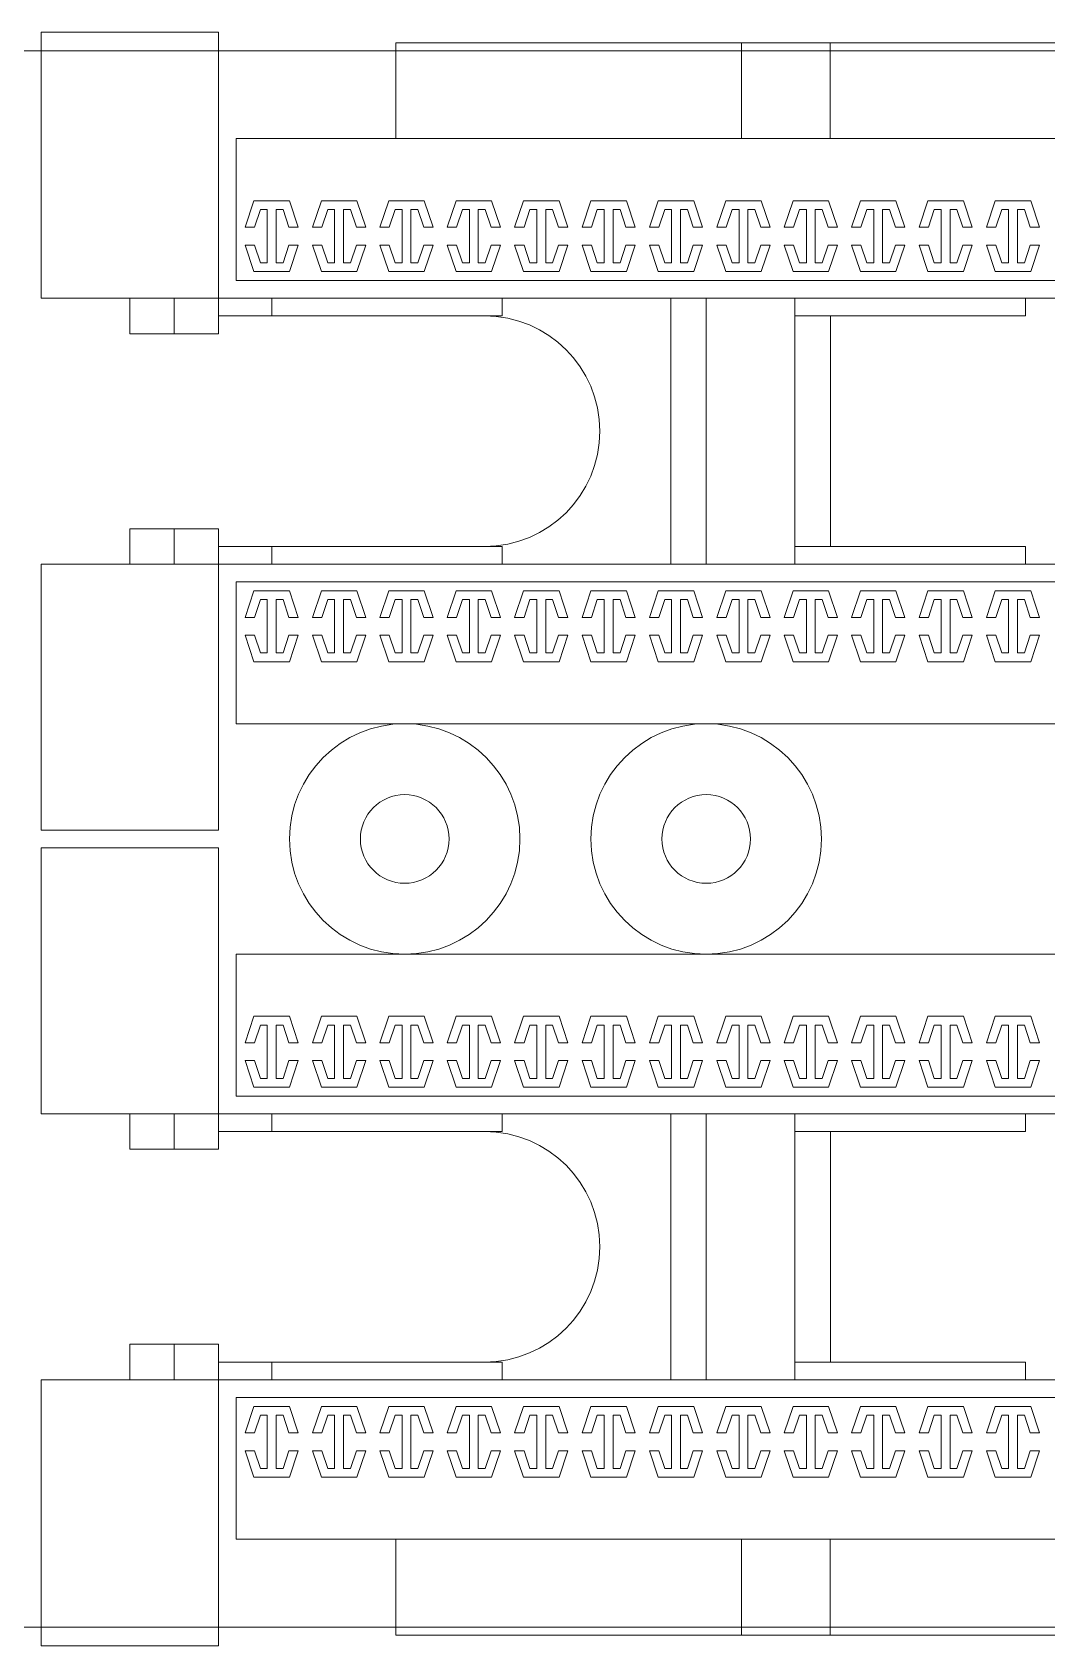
# Model space of a CAD drawing. Header units: millimetres. Extents: x -1589 to 88627, y 12943 to 76663.
# Drawn here: x 40599 to 41171, y 56537 to 57447 of the extents above; entities that cross this region are included whole.
import ezdxf

# ---------------------------------------------------------------- set-up
doc = ezdxf.new("R2010")
doc.units = ezdxf.units.MM
doc.header["$LTSCALE"] = 200
doc.layers.add('LINE', color=3, linetype='Continuous', lineweight=0)

# ---------------------------------------------------------------- blocks, each defined once
blk = doc.blocks.new('110')
at = {"color": 7}
for p, q in [((242.01, 45.5), (242.01, 30.5)), ((252.01, 45.5), (242.01, 45.5)), ((252.01, 45.5), (252.01, 28.5)), ((438.009, 44.905), (262.009, 44.905)), ((262.009, 44.905), (262.009, 39.5)), ((281.509, 44.905), (281.509, 39.5)), ((286.509, 44.905), (286.509, 39.5)), ((18.021, 44.45), (464.999, 44.45)), ((447.009, 39.5), (253.01, 39.5)), ((253.01, 39.5), (253.01, 31.5)), ((253.51, 34.5), (254.01, 36)), ((254.01, 36), (256.01, 36)), ((254.371, 35.5), (254.037, 34.5)), ((254.76, 35.5), (254.371, 35.5)), ((254.76, 32.5), (254.76, 35.5)), ((255.65, 35.5), (255.26, 35.5)), ((255.26, 35.5), (255.26, 32.5)), ((255.983, 34.5), (255.65, 35.5)), ((256.01, 36), (256.51, 34.5)), ((257.31, 34.5), (257.81, 36)), ((257.81, 36), (259.81, 36)), ((258.171, 35.5), (257.837, 34.5)), ((258.56, 35.5), (258.171, 35.5)), ((258.56, 32.5), (258.56, 35.5)), ((259.45, 35.5), (259.06, 35.5)), ((259.06, 35.5), (259.06, 32.5)), ((259.783, 34.5), (259.45, 35.5)), ((259.81, 36), (260.31, 34.5)), ((261.11, 34.5), (261.61, 36)), ((261.61, 36), (263.61, 36)), ((261.971, 35.5), (261.637, 34.5)), ((262.36, 35.5), (261.971, 35.5)), ((262.36, 32.5), (262.36, 35.5)), ((263.25, 35.5), (262.86, 35.5)), ((262.86, 35.5), (262.86, 32.5)), ((263.583, 34.5), (263.25, 35.5)), ((263.61, 36), (264.11, 34.5)), ((264.91, 34.5), (265.41, 36)), ((265.41, 36), (267.41, 36)), ((265.771, 35.5), (265.437, 34.5)), ((266.16, 35.5), (265.771, 35.5)), ((266.16, 32.5), (266.16, 35.5)), ((267.05, 35.5), (266.66, 35.5)), ((266.66, 35.5), (266.66, 32.5)), ((267.383, 34.5), (267.05, 35.5)), ((267.41, 36), (267.91, 34.5)), ((268.71, 34.5), (269.21, 36)), ((269.21, 36), (271.21, 36)), ((269.571, 35.5), (269.237, 34.5)), ((269.96, 35.5), (269.571, 35.5)), ((269.96, 32.5), (269.96, 35.5)), ((270.85, 35.5), (270.46, 35.5)), ((270.46, 35.5), (270.46, 32.5)), ((271.183, 34.5), (270.85, 35.5)), ((271.21, 36), (271.71, 34.5)), ((272.51, 34.5), (273.01, 36)), ((273.01, 36), (275.01, 36)), ((273.371, 35.5), (273.037, 34.5)), ((273.76, 35.5), (273.371, 35.5)), ((273.76, 32.5), (273.76, 35.5)), ((274.65, 35.5), (274.26, 35.5)), ((274.26, 35.5), (274.26, 32.5)), ((274.983, 34.5), (274.65, 35.5)), ((275.01, 36), (275.51, 34.5)), ((276.31, 34.5), (276.81, 36)), ((276.81, 36), (278.81, 36)), ((277.171, 35.5), (276.837, 34.5)), ((277.56, 35.5), (277.171, 35.5)), ((277.56, 32.5), (277.56, 35.5)), ((278.45, 35.5), (278.06, 35.5)), ((278.06, 35.5), (278.06, 32.5)), ((278.783, 34.5), (278.45, 35.5)), ((278.81, 36), (279.31, 34.5)), ((280.11, 34.5), (280.61, 36)), ((280.61, 36), (282.61, 36)), ((280.971, 35.5), (280.637, 34.5)), ((281.36, 35.5), (280.971, 35.5)), ((281.36, 32.5), (281.36, 35.5)), ((282.25, 35.5), (281.86, 35.5)), ((281.86, 35.5), (281.86, 32.5)), ((282.583, 34.5), (282.25, 35.5)), ((282.61, 36), (283.11, 34.5)), ((283.91, 34.5), (284.41, 36)), ((284.41, 36), (286.41, 36)), ((284.771, 35.5), (284.437, 34.5)), ((285.16, 35.5), (284.771, 35.5)), ((285.16, 32.5), (285.16, 35.5)), ((286.05, 35.5), (285.66, 35.5)), ((285.66, 35.5), (285.66, 32.5)), ((286.383, 34.5), (286.05, 35.5)), ((286.41, 36), (286.91, 34.5)), ((287.71, 34.5), (288.21, 36)), ((288.21, 36), (290.21, 36)), ((288.57, 35.5), (288.237, 34.5)), ((288.96, 35.5), (288.57, 35.5)), ((288.96, 32.5), (288.96, 35.5)), ((289.85, 35.5), (289.46, 35.5)), ((289.46, 35.5), (289.46, 32.5)), ((290.183, 34.5), (289.85, 35.5)), ((290.21, 36), (290.71, 34.5)), ((291.51, 34.5), (292.01, 36)), ((292.01, 36), (294.01, 36)), ((292.37, 35.5), (292.037, 34.5)), ((292.76, 35.5), (292.37, 35.5)), ((292.76, 32.5), (292.76, 35.5)), ((293.65, 35.5), (293.26, 35.5)), ((293.26, 35.5), (293.26, 32.5)), ((293.983, 34.5), (293.65, 35.5)), ((294.01, 36), (294.51, 34.5)), ((295.31, 34.5), (295.81, 36)), ((295.81, 36), (297.81, 36)), ((296.17, 35.5), (295.837, 34.5)), ((296.56, 35.5), (296.17, 35.5)), ((296.56, 32.5), (296.56, 35.5)), ((297.45, 35.5), (297.06, 35.5)), ((297.06, 35.5), (297.06, 32.5)), ((297.783, 34.5), (297.45, 35.5)), ((297.81, 36), (298.31, 34.5)), ((254.037, 34.5), (253.51, 34.5)), ((256.51, 34.5), (255.983, 34.5)), ((257.837, 34.5), (257.31, 34.5)), ((260.31, 34.5), (259.783, 34.5)), ((261.637, 34.5), (261.11, 34.5)), ((264.11, 34.5), (263.583, 34.5)), ((265.437, 34.5), (264.91, 34.5)), ((267.91, 34.5), (267.383, 34.5)), ((269.237, 34.5), (268.71, 34.5)), ((271.71, 34.5), (271.183, 34.5)), ((273.037, 34.5), (272.51, 34.5)), ((275.51, 34.5), (274.983, 34.5)), ((276.837, 34.5), (276.31, 34.5)), ((279.31, 34.5), (278.783, 34.5)), ((280.637, 34.5), (280.11, 34.5)), ((283.11, 34.5), (282.583, 34.5)), ((284.437, 34.5), (283.91, 34.5)), ((286.91, 34.5), (286.383, 34.5)), ((288.237, 34.5), (287.71, 34.5)), ((290.71, 34.5), (290.183, 34.5)), ((292.037, 34.5), (291.51, 34.5)), ((294.51, 34.5), (293.983, 34.5)), ((295.837, 34.5), (295.31, 34.5)), ((298.31, 34.5), (297.783, 34.5)), ((254.01, 32), (253.51, 33.5)), ((253.51, 33.5), (254.037, 33.5)), ((254.037, 33.5), (254.371, 32.5)), ((255.65, 32.5), (255.983, 33.5)), ((255.983, 33.5), (256.51, 33.5)), ((256.51, 33.5), (256.01, 32)), ((257.81, 32), (257.31, 33.5)), ((257.31, 33.5), (257.837, 33.5)), ((257.837, 33.5), (258.171, 32.5)), ((259.45, 32.5), (259.783, 33.5)), ((259.783, 33.5), (260.31, 33.5)), ((260.31, 33.5), (259.81, 32)), ((261.61, 32), (261.11, 33.5)), ((261.11, 33.5), (261.637, 33.5)), ((261.637, 33.5), (261.971, 32.5)), ((263.25, 32.5), (263.583, 33.5)), ((263.583, 33.5), (264.11, 33.5)), ((264.11, 33.5), (263.61, 32)), ((265.41, 32), (264.91, 33.5)), ((264.91, 33.5), (265.437, 33.5)), ((265.437, 33.5), (265.771, 32.5)), ((267.05, 32.5), (267.383, 33.5)), ((267.383, 33.5), (267.91, 33.5)), ((267.91, 33.5), (267.41, 32)), ((269.21, 32), (268.71, 33.5)), ((268.71, 33.5), (269.237, 33.5)), ((269.237, 33.5), (269.571, 32.5)), ((270.85, 32.5), (271.183, 33.5)), ((271.183, 33.5), (271.71, 33.5)), ((271.71, 33.5), (271.21, 32)), ((273.01, 32), (272.51, 33.5)), ((272.51, 33.5), (273.037, 33.5)), ((273.037, 33.5), (273.371, 32.5)), ((274.65, 32.5), (274.983, 33.5)), ((274.983, 33.5), (275.51, 33.5)), ((275.51, 33.5), (275.01, 32)), ((276.81, 32), (276.31, 33.5)), ((276.31, 33.5), (276.837, 33.5)), ((276.837, 33.5), (277.171, 32.5)), ((278.45, 32.5), (278.783, 33.5)), ((278.783, 33.5), (279.31, 33.5)), ((279.31, 33.5), (278.81, 32)), ((280.61, 32), (280.11, 33.5)), ((280.11, 33.5), (280.637, 33.5)), ((280.637, 33.5), (280.971, 32.5)), ((282.25, 32.5), (282.583, 33.5)), ((282.583, 33.5), (283.11, 33.5)), ((283.11, 33.5), (282.61, 32)), ((284.41, 32), (283.91, 33.5)), ((283.91, 33.5), (284.437, 33.5)), ((284.437, 33.5), (284.771, 32.5)), ((286.05, 32.5), (286.383, 33.5)), ((286.383, 33.5), (286.91, 33.5)), ((286.91, 33.5), (286.41, 32)), ((288.21, 32), (287.71, 33.5)), ((287.71, 33.5), (288.237, 33.5)), ((288.237, 33.5), (288.57, 32.5)), ((289.85, 32.5), (290.183, 33.5)), ((290.183, 33.5), (290.71, 33.5)), ((290.71, 33.5), (290.21, 32)), ((292.01, 32), (291.51, 33.5)), ((291.51, 33.5), (292.037, 33.5)), ((292.037, 33.5), (292.37, 32.5)), ((293.65, 32.5), (293.983, 33.5)), ((293.983, 33.5), (294.51, 33.5)), ((294.51, 33.5), (294.01, 32)), ((295.81, 32), (295.31, 33.5)), ((295.31, 33.5), (295.837, 33.5)), ((295.837, 33.5), (296.17, 32.5)), ((297.45, 32.5), (297.783, 33.5)), ((297.783, 33.5), (298.31, 33.5)), ((298.31, 33.5), (297.81, 32)), ((256.01, 32), (254.01, 32)), ((254.371, 32.5), (254.76, 32.5)), ((255.26, 32.5), (255.65, 32.5)), ((259.81, 32), (257.81, 32)), ((258.171, 32.5), (258.56, 32.5)), ((259.06, 32.5), (259.45, 32.5)), ((263.61, 32), (261.61, 32)), ((261.971, 32.5), (262.36, 32.5)), ((262.86, 32.5), (263.25, 32.5)), ((267.41, 32), (265.41, 32)), ((265.771, 32.5), (266.16, 32.5)), ((266.66, 32.5), (267.05, 32.5)), ((271.21, 32), (269.21, 32)), ((269.571, 32.5), (269.96, 32.5)), ((270.46, 32.5), (270.85, 32.5)), ((275.01, 32), (273.01, 32)), ((273.371, 32.5), (273.76, 32.5)), ((274.26, 32.5), (274.65, 32.5)), ((278.81, 32), (276.81, 32)), ((277.171, 32.5), (277.56, 32.5)), ((278.06, 32.5), (278.45, 32.5)), ((282.61, 32), (280.61, 32)), ((280.971, 32.5), (281.36, 32.5)), ((281.86, 32.5), (282.25, 32.5)), ((286.41, 32), (284.41, 32)), ((284.771, 32.5), (285.16, 32.5)), ((285.66, 32.5), (286.05, 32.5)), ((290.21, 32), (288.21, 32)), ((288.57, 32.5), (288.96, 32.5)), ((289.46, 32.5), (289.85, 32.5)), ((294.01, 32), (292.01, 32)), ((292.37, 32.5), (292.76, 32.5)), ((293.26, 32.5), (293.65, 32.5)), ((297.81, 32), (295.81, 32)), ((296.17, 32.5), (296.56, 32.5)), ((297.06, 32.5), (297.45, 32.5)), ((253.01, 31.5), (447.009, 31.5)), ((458.009, 30.5), (242.01, 30.5)), ((247.01, 28.5), (247.01, 30.5)), ((249.51, 28.5), (249.51, 30.5)), ((255.01, 29.5), (255.01, 30.5)), ((268.01, 29.5), (268.01, 30.5)), ((277.51, 30.5), (277.51, 15.5)), ((279.51, 30.5), (279.51, 15.5)), ((284.51, 30.5), (284.51, 15.5)), ((297.51, 30.5), (297.51, 29.5)), ((252.01, 29.5), (268.01, 29.5)), ((284.51, 29.5), (297.51, 29.5)), ((286.51, 29.5), (286.51, 16.5)), ((247.01, 28.5), (252.01, 28.5)), ((247.01, 17.5), (252.01, 17.5)), ((247.01, 17.5), (247.01, 15.5)), ((249.51, 17.5), (249.51, 15.5)), ((252.01, 17.5), (252.01, 0.5)), ((252.01, 16.5), (268.01, 16.5)), ((255.01, 15.5), (255.01, 16.5)), ((268.01, 15.5), (268.01, 16.5)), ((284.51, 16.5), (297.51, 16.5)), ((297.51, 15.5), (297.51, 16.5)), ((242.01, 15.5), (242.01, 0.5)), ((458.009, 15.5), (242.01, 15.5)), ((253.01, 6.5), (253.01, 14.5)), ((253.01, 14.5), (447.009, 14.5)), ((254.01, 14), (253.51, 12.5)), ((256.01, 14), (254.01, 14)), ((256.51, 12.5), (256.01, 14)), ((257.81, 14), (257.31, 12.5)), ((259.81, 14), (257.81, 14)), ((260.31, 12.5), (259.81, 14)), ((261.61, 14), (261.11, 12.5)), ((263.61, 14), (261.61, 14)), ((264.11, 12.5), (263.61, 14)), ((265.41, 14), (264.91, 12.5)), ((267.41, 14), (265.41, 14)), ((267.91, 12.5), (267.41, 14)), ((269.21, 14), (268.71, 12.5)), ((271.21, 14), (269.21, 14)), ((271.71, 12.5), (271.21, 14)), ((273.01, 14), (272.51, 12.5)), ((275.01, 14), (273.01, 14)), ((275.51, 12.5), (275.01, 14)), ((276.81, 14), (276.31, 12.5)), ((278.81, 14), (276.81, 14)), ((279.31, 12.5), (278.81, 14)), ((280.61, 14), (280.11, 12.5)), ((282.61, 14), (280.61, 14)), ((283.11, 12.5), (282.61, 14)), ((284.41, 14), (283.91, 12.5)), ((286.41, 14), (284.41, 14)), ((286.91, 12.5), (286.41, 14)), ((288.21, 14), (287.71, 12.5)), ((290.21, 14), (288.21, 14)), ((290.71, 12.5), (290.21, 14)), ((292.01, 14), (291.51, 12.5)), ((294.01, 14), (292.01, 14)), ((294.51, 12.5), (294.01, 14)), ((295.81, 14), (295.31, 12.5)), ((297.81, 14), (295.81, 14)), ((298.31, 12.5), (297.81, 14)), ((254.037, 12.5), (254.371, 13.5)), ((254.371, 13.5), (254.76, 13.5)), ((254.76, 13.5), (254.76, 10.5)), ((255.26, 10.5), (255.26, 13.5)), ((255.26, 13.5), (255.65, 13.5)), ((255.65, 13.5), (255.983, 12.5)), ((257.837, 12.5), (258.171, 13.5)), ((258.171, 13.5), (258.56, 13.5)), ((258.56, 13.5), (258.56, 10.5)), ((259.06, 10.5), (259.06, 13.5)), ((259.06, 13.5), (259.45, 13.5)), ((259.45, 13.5), (259.783, 12.5)), ((261.637, 12.5), (261.971, 13.5)), ((261.971, 13.5), (262.36, 13.5)), ((262.36, 13.5), (262.36, 10.5)), ((262.86, 10.5), (262.86, 13.5)), ((262.86, 13.5), (263.25, 13.5)), ((263.25, 13.5), (263.583, 12.5)), ((265.437, 12.5), (265.771, 13.5)), ((265.771, 13.5), (266.16, 13.5)), ((266.16, 13.5), (266.16, 10.5)), ((266.66, 10.5), (266.66, 13.5)), ((266.66, 13.5), (267.05, 13.5)), ((267.05, 13.5), (267.383, 12.5)), ((269.237, 12.5), (269.571, 13.5)), ((269.571, 13.5), (269.96, 13.5)), ((269.96, 13.5), (269.96, 10.5)), ((270.46, 10.5), (270.46, 13.5)), ((270.46, 13.5), (270.85, 13.5)), ((270.85, 13.5), (271.183, 12.5)), ((273.037, 12.5), (273.371, 13.5)), ((273.371, 13.5), (273.76, 13.5)), ((273.76, 13.5), (273.76, 10.5)), ((274.26, 10.5), (274.26, 13.5)), ((274.26, 13.5), (274.65, 13.5)), ((274.65, 13.5), (274.983, 12.5)), ((276.837, 12.5), (277.171, 13.5)), ((277.171, 13.5), (277.56, 13.5)), ((277.56, 13.5), (277.56, 10.5)), ((278.06, 10.5), (278.06, 13.5)), ((278.06, 13.5), (278.45, 13.5)), ((278.45, 13.5), (278.783, 12.5)), ((280.637, 12.5), (280.971, 13.5)), ((280.971, 13.5), (281.36, 13.5)), ((281.36, 13.5), (281.36, 10.5)), ((281.86, 10.5), (281.86, 13.5)), ((281.86, 13.5), (282.25, 13.5)), ((282.25, 13.5), (282.583, 12.5)), ((284.437, 12.5), (284.771, 13.5)), ((284.771, 13.5), (285.16, 13.5)), ((285.16, 13.5), (285.16, 10.5)), ((285.66, 10.5), (285.66, 13.5)), ((285.66, 13.5), (286.05, 13.5)), ((286.05, 13.5), (286.383, 12.5)), ((288.237, 12.5), (288.57, 13.5)), ((288.57, 13.5), (288.96, 13.5)), ((288.96, 13.5), (288.96, 10.5)), ((289.46, 10.5), (289.46, 13.5)), ((289.46, 13.5), (289.85, 13.5)), ((289.85, 13.5), (290.183, 12.5)), ((292.037, 12.5), (292.37, 13.5)), ((292.37, 13.5), (292.76, 13.5)), ((292.76, 13.5), (292.76, 10.5)), ((293.26, 10.5), (293.26, 13.5)), ((293.26, 13.5), (293.65, 13.5)), ((293.65, 13.5), (293.983, 12.5)), ((295.837, 12.5), (296.17, 13.5)), ((296.17, 13.5), (296.56, 13.5)), ((296.56, 13.5), (296.56, 10.5)), ((297.06, 10.5), (297.06, 13.5)), ((297.06, 13.5), (297.45, 13.5)), ((297.45, 13.5), (297.783, 12.5)), ((253.51, 12.5), (254.037, 12.5)), ((255.983, 12.5), (256.51, 12.5)), ((257.31, 12.5), (257.837, 12.5)), ((259.783, 12.5), (260.31, 12.5)), ((261.11, 12.5), (261.637, 12.5)), ((263.583, 12.5), (264.11, 12.5)), ((264.91, 12.5), (265.437, 12.5)), ((267.383, 12.5), (267.91, 12.5)), ((268.71, 12.5), (269.237, 12.5)), ((271.183, 12.5), (271.71, 12.5)), ((272.51, 12.5), (273.037, 12.5)), ((274.983, 12.5), (275.51, 12.5)), ((276.31, 12.5), (276.837, 12.5)), ((278.783, 12.5), (279.31, 12.5)), ((280.11, 12.5), (280.637, 12.5)), ((282.583, 12.5), (283.11, 12.5)), ((283.91, 12.5), (284.437, 12.5)), ((286.383, 12.5), (286.91, 12.5)), ((287.71, 12.5), (288.237, 12.5)), ((290.183, 12.5), (290.71, 12.5)), ((291.51, 12.5), (292.037, 12.5)), ((293.983, 12.5), (294.51, 12.5)), ((295.31, 12.5), (295.837, 12.5)), ((297.783, 12.5), (298.31, 12.5)), ((254.037, 11.5), (253.51, 11.5)), ((253.51, 11.5), (254.01, 10)), ((254.371, 10.5), (254.037, 11.5)), ((255.983, 11.5), (255.65, 10.5)), ((256.51, 11.5), (255.983, 11.5)), ((256.01, 10), (256.51, 11.5)), ((257.837, 11.5), (257.31, 11.5)), ((257.31, 11.5), (257.81, 10)), ((258.171, 10.5), (257.837, 11.5)), ((259.783, 11.5), (259.45, 10.5)), ((260.31, 11.5), (259.783, 11.5)), ((259.81, 10), (260.31, 11.5)), ((261.637, 11.5), (261.11, 11.5)), ((261.11, 11.5), (261.61, 10)), ((261.971, 10.5), (261.637, 11.5)), ((263.583, 11.5), (263.25, 10.5)), ((264.11, 11.5), (263.583, 11.5)), ((263.61, 10), (264.11, 11.5)), ((265.437, 11.5), (264.91, 11.5)), ((264.91, 11.5), (265.41, 10)), ((265.771, 10.5), (265.437, 11.5)), ((267.383, 11.5), (267.05, 10.5)), ((267.91, 11.5), (267.383, 11.5)), ((267.41, 10), (267.91, 11.5)), ((269.237, 11.5), (268.71, 11.5)), ((268.71, 11.5), (269.21, 10)), ((269.571, 10.5), (269.237, 11.5)), ((271.183, 11.5), (270.85, 10.5)), ((271.71, 11.5), (271.183, 11.5)), ((271.21, 10), (271.71, 11.5)), ((273.037, 11.5), (272.51, 11.5)), ((272.51, 11.5), (273.01, 10)), ((273.371, 10.5), (273.037, 11.5)), ((274.983, 11.5), (274.65, 10.5)), ((275.51, 11.5), (274.983, 11.5)), ((275.01, 10), (275.51, 11.5)), ((276.837, 11.5), (276.31, 11.5)), ((276.31, 11.5), (276.81, 10)), ((277.171, 10.5), (276.837, 11.5)), ((278.783, 11.5), (278.45, 10.5)), ((279.31, 11.5), (278.783, 11.5)), ((278.81, 10), (279.31, 11.5)), ((280.637, 11.5), (280.11, 11.5)), ((280.11, 11.5), (280.61, 10)), ((280.971, 10.5), (280.637, 11.5)), ((282.583, 11.5), (282.25, 10.5)), ((283.11, 11.5), (282.583, 11.5)), ((282.61, 10), (283.11, 11.5)), ((284.437, 11.5), (283.91, 11.5)), ((283.91, 11.5), (284.41, 10)), ((284.771, 10.5), (284.437, 11.5)), ((286.383, 11.5), (286.05, 10.5)), ((286.91, 11.5), (286.383, 11.5)), ((286.41, 10), (286.91, 11.5)), ((288.237, 11.5), (287.71, 11.5)), ((287.71, 11.5), (288.21, 10)), ((288.57, 10.5), (288.237, 11.5)), ((290.183, 11.5), (289.85, 10.5)), ((290.71, 11.5), (290.183, 11.5)), ((290.21, 10), (290.71, 11.5)), ((292.037, 11.5), (291.51, 11.5)), ((291.51, 11.5), (292.01, 10)), ((292.37, 10.5), (292.037, 11.5)), ((293.983, 11.5), (293.65, 10.5)), ((294.51, 11.5), (293.983, 11.5)), ((294.01, 10), (294.51, 11.5)), ((295.837, 11.5), (295.31, 11.5)), ((295.31, 11.5), (295.81, 10)), ((296.17, 10.5), (295.837, 11.5)), ((297.783, 11.5), (297.45, 10.5)), ((298.31, 11.5), (297.783, 11.5)), ((297.81, 10), (298.31, 11.5)), ((254.76, 10.5), (254.371, 10.5)), ((255.65, 10.5), (255.26, 10.5)), ((258.56, 10.5), (258.171, 10.5)), ((259.45, 10.5), (259.06, 10.5)), ((262.36, 10.5), (261.971, 10.5)), ((263.25, 10.5), (262.86, 10.5)), ((266.16, 10.5), (265.771, 10.5)), ((267.05, 10.5), (266.66, 10.5)), ((269.96, 10.5), (269.571, 10.5)), ((270.85, 10.5), (270.46, 10.5)), ((273.76, 10.5), (273.371, 10.5)), ((274.65, 10.5), (274.26, 10.5)), ((277.56, 10.5), (277.171, 10.5)), ((278.45, 10.5), (278.06, 10.5)), ((281.36, 10.5), (280.971, 10.5)), ((282.25, 10.5), (281.86, 10.5)), ((285.16, 10.5), (284.771, 10.5)), ((286.05, 10.5), (285.66, 10.5)), ((288.96, 10.5), (288.57, 10.5)), ((289.85, 10.5), (289.46, 10.5)), ((292.76, 10.5), (292.37, 10.5)), ((293.65, 10.5), (293.26, 10.5)), ((296.56, 10.5), (296.17, 10.5)), ((297.45, 10.5), (297.06, 10.5)), ((254.01, 10), (256.01, 10)), ((257.81, 10), (259.81, 10)), ((261.61, 10), (263.61, 10)), ((265.41, 10), (267.41, 10)), ((269.21, 10), (271.21, 10)), ((273.01, 10), (275.01, 10)), ((276.81, 10), (278.81, 10)), ((280.61, 10), (282.61, 10)), ((284.41, 10), (286.41, 10)), ((288.21, 10), (290.21, 10)), ((292.01, 10), (294.01, 10)), ((295.81, 10), (297.81, 10)), ((447.009, 6.5), (253.01, 6.5)), ((252.01, 0.5), (242.01, 0.5)), ((252.01, -0.5), (242.01, -0.5)), ((242.01, -15.5), (242.01, -0.5)), ((252.01, -0.5), (252.01, -17.5)), ((447.009, -6.5), (253.01, -6.5)), ((253.01, -6.5), (253.01, -14.5)), ((253.51, -11.5), (254.01, -10)), ((254.01, -10), (256.01, -10)), ((256.01, -10), (256.51, -11.5)), ((257.31, -11.5), (257.81, -10)), ((257.81, -10), (259.81, -10)), ((259.81, -10), (260.31, -11.5)), ((261.11, -11.5), (261.61, -10)), ((261.61, -10), (263.61, -10)), ((263.61, -10), (264.11, -11.5)), ((264.91, -11.5), (265.41, -10)), ((265.41, -10), (267.41, -10)), ((267.41, -10), (267.91, -11.5)), ((268.71, -11.5), (269.21, -10)), ((269.21, -10), (271.21, -10)), ((271.21, -10), (271.71, -11.5)), ((272.51, -11.5), (273.01, -10)), ((273.01, -10), (275.01, -10)), ((275.01, -10), (275.51, -11.5)), ((276.31, -11.5), (276.81, -10)), ((276.81, -10), (278.81, -10)), ((278.81, -10), (279.31, -11.5)), ((280.11, -11.5), (280.61, -10)), ((280.61, -10), (282.61, -10)), ((282.61, -10), (283.11, -11.5)), ((283.91, -11.5), (284.41, -10)), ((284.41, -10), (286.41, -10)), ((286.41, -10), (286.91, -11.5)), ((287.71, -11.5), (288.21, -10)), ((288.21, -10), (290.21, -10)), ((290.21, -10), (290.71, -11.5)), ((291.51, -11.5), (292.01, -10)), ((292.01, -10), (294.01, -10)), ((294.01, -10), (294.51, -11.5)), ((295.31, -11.5), (295.81, -10)), ((295.81, -10), (297.81, -10)), ((297.81, -10), (298.31, -11.5)), ((254.371, -10.5), (254.037, -11.5)), ((254.76, -10.5), (254.371, -10.5)), ((254.76, -13.5), (254.76, -10.5)), ((255.65, -10.5), (255.26, -10.5)), ((255.26, -10.5), (255.26, -13.5)), ((255.983, -11.5), (255.65, -10.5)), ((258.171, -10.5), (257.837, -11.5)), ((258.56, -10.5), (258.171, -10.5)), ((258.56, -13.5), (258.56, -10.5)), ((259.45, -10.5), (259.06, -10.5)), ((259.06, -10.5), (259.06, -13.5)), ((259.783, -11.5), (259.45, -10.5)), ((261.971, -10.5), (261.637, -11.5)), ((262.36, -10.5), (261.971, -10.5)), ((262.36, -13.5), (262.36, -10.5)), ((263.25, -10.5), (262.86, -10.5)), ((262.86, -10.5), (262.86, -13.5)), ((263.583, -11.5), (263.25, -10.5)), ((265.771, -10.5), (265.437, -11.5)), ((266.16, -10.5), (265.771, -10.5)), ((266.16, -13.5), (266.16, -10.5)), ((267.05, -10.5), (266.66, -10.5)), ((266.66, -10.5), (266.66, -13.5)), ((267.383, -11.5), (267.05, -10.5)), ((269.571, -10.5), (269.237, -11.5)), ((269.96, -10.5), (269.571, -10.5)), ((269.96, -13.5), (269.96, -10.5)), ((270.85, -10.5), (270.46, -10.5)), ((270.46, -10.5), (270.46, -13.5)), ((271.183, -11.5), (270.85, -10.5)), ((273.371, -10.5), (273.037, -11.5)), ((273.76, -10.5), (273.371, -10.5)), ((273.76, -13.5), (273.76, -10.5)), ((274.65, -10.5), (274.26, -10.5)), ((274.26, -10.5), (274.26, -13.5)), ((274.983, -11.5), (274.65, -10.5)), ((277.171, -10.5), (276.837, -11.5)), ((277.56, -10.5), (277.171, -10.5)), ((277.56, -13.5), (277.56, -10.5)), ((278.45, -10.5), (278.06, -10.5)), ((278.06, -10.5), (278.06, -13.5)), ((278.783, -11.5), (278.45, -10.5)), ((280.971, -10.5), (280.637, -11.5)), ((281.36, -10.5), (280.971, -10.5)), ((281.36, -13.5), (281.36, -10.5)), ((282.25, -10.5), (281.86, -10.5)), ((281.86, -10.5), (281.86, -13.5)), ((282.583, -11.5), (282.25, -10.5)), ((284.771, -10.5), (284.437, -11.5)), ((285.16, -10.5), (284.771, -10.5)), ((285.16, -13.5), (285.16, -10.5)), ((286.05, -10.5), (285.66, -10.5)), ((285.66, -10.5), (285.66, -13.5)), ((286.383, -11.5), (286.05, -10.5)), ((288.57, -10.5), (288.237, -11.5)), ((288.96, -10.5), (288.57, -10.5)), ((288.96, -13.5), (288.96, -10.5)), ((289.85, -10.5), (289.46, -10.5)), ((289.46, -10.5), (289.46, -13.5)), ((290.183, -11.5), (289.85, -10.5)), ((292.37, -10.5), (292.037, -11.5)), ((292.76, -10.5), (292.37, -10.5)), ((292.76, -13.5), (292.76, -10.5)), ((293.65, -10.5), (293.26, -10.5)), ((293.26, -10.5), (293.26, -13.5)), ((293.983, -11.5), (293.65, -10.5)), ((296.17, -10.5), (295.837, -11.5)), ((296.56, -10.5), (296.17, -10.5)), ((296.56, -13.5), (296.56, -10.5)), ((297.45, -10.5), (297.06, -10.5)), ((297.06, -10.5), (297.06, -13.5)), ((297.783, -11.5), (297.45, -10.5)), ((254.037, -11.5), (253.51, -11.5)), ((256.51, -11.5), (255.983, -11.5)), ((257.837, -11.5), (257.31, -11.5)), ((260.31, -11.5), (259.783, -11.5)), ((261.637, -11.5), (261.11, -11.5)), ((264.11, -11.5), (263.583, -11.5)), ((265.437, -11.5), (264.91, -11.5)), ((267.91, -11.5), (267.383, -11.5)), ((269.237, -11.5), (268.71, -11.5)), ((271.71, -11.5), (271.183, -11.5)), ((273.037, -11.5), (272.51, -11.5)), ((275.51, -11.5), (274.983, -11.5)), ((276.837, -11.5), (276.31, -11.5)), ((279.31, -11.5), (278.783, -11.5)), ((280.637, -11.5), (280.11, -11.5)), ((283.11, -11.5), (282.583, -11.5)), ((284.437, -11.5), (283.91, -11.5)), ((286.91, -11.5), (286.383, -11.5)), ((288.237, -11.5), (287.71, -11.5)), ((290.71, -11.5), (290.183, -11.5)), ((292.037, -11.5), (291.51, -11.5)), ((294.51, -11.5), (293.983, -11.5)), ((295.837, -11.5), (295.31, -11.5)), ((298.31, -11.5), (297.783, -11.5)), ((254.01, -14), (253.51, -12.5)), ((253.51, -12.5), (254.037, -12.5)), ((254.037, -12.5), (254.371, -13.5)), ((255.65, -13.5), (255.983, -12.5)), ((255.983, -12.5), (256.51, -12.5)), ((256.51, -12.5), (256.01, -14)), ((257.81, -14), (257.31, -12.5)), ((257.31, -12.5), (257.837, -12.5)), ((257.837, -12.5), (258.171, -13.5)), ((259.45, -13.5), (259.783, -12.5)), ((259.783, -12.5), (260.31, -12.5)), ((260.31, -12.5), (259.81, -14)), ((261.61, -14), (261.11, -12.5)), ((261.11, -12.5), (261.637, -12.5)), ((261.637, -12.5), (261.971, -13.5)), ((263.25, -13.5), (263.583, -12.5)), ((263.583, -12.5), (264.11, -12.5)), ((264.11, -12.5), (263.61, -14)), ((265.41, -14), (264.91, -12.5)), ((264.91, -12.5), (265.437, -12.5)), ((265.437, -12.5), (265.771, -13.5)), ((267.05, -13.5), (267.383, -12.5)), ((267.383, -12.5), (267.91, -12.5)), ((267.91, -12.5), (267.41, -14)), ((269.21, -14), (268.71, -12.5)), ((268.71, -12.5), (269.237, -12.5)), ((269.237, -12.5), (269.571, -13.5)), ((270.85, -13.5), (271.183, -12.5)), ((271.183, -12.5), (271.71, -12.5)), ((271.71, -12.5), (271.21, -14)), ((273.01, -14), (272.51, -12.5)), ((272.51, -12.5), (273.037, -12.5)), ((273.037, -12.5), (273.371, -13.5)), ((274.65, -13.5), (274.983, -12.5)), ((274.983, -12.5), (275.51, -12.5)), ((275.51, -12.5), (275.01, -14)), ((276.81, -14), (276.31, -12.5)), ((276.31, -12.5), (276.837, -12.5)), ((276.837, -12.5), (277.171, -13.5)), ((278.45, -13.5), (278.783, -12.5)), ((278.783, -12.5), (279.31, -12.5)), ((279.31, -12.5), (278.81, -14)), ((280.61, -14), (280.11, -12.5)), ((280.11, -12.5), (280.637, -12.5)), ((280.637, -12.5), (280.971, -13.5)), ((282.25, -13.5), (282.583, -12.5)), ((282.583, -12.5), (283.11, -12.5)), ((283.11, -12.5), (282.61, -14)), ((284.41, -14), (283.91, -12.5)), ((283.91, -12.5), (284.437, -12.5)), ((284.437, -12.5), (284.771, -13.5)), ((286.05, -13.5), (286.383, -12.5)), ((286.383, -12.5), (286.91, -12.5)), ((286.91, -12.5), (286.41, -14)), ((288.21, -14), (287.71, -12.5)), ((287.71, -12.5), (288.237, -12.5)), ((288.237, -12.5), (288.57, -13.5)), ((289.85, -13.5), (290.183, -12.5)), ((290.183, -12.5), (290.71, -12.5)), ((290.71, -12.5), (290.21, -14)), ((292.01, -14), (291.51, -12.5)), ((291.51, -12.5), (292.037, -12.5)), ((292.037, -12.5), (292.37, -13.5)), ((293.65, -13.5), (293.983, -12.5)), ((293.983, -12.5), (294.51, -12.5)), ((294.51, -12.5), (294.01, -14)), ((295.81, -14), (295.31, -12.5)), ((295.31, -12.5), (295.837, -12.5)), ((295.837, -12.5), (296.17, -13.5)), ((297.45, -13.5), (297.783, -12.5)), ((297.783, -12.5), (298.31, -12.5)), ((298.31, -12.5), (297.81, -14)), ((254.371, -13.5), (254.76, -13.5)), ((255.26, -13.5), (255.65, -13.5)), ((258.171, -13.5), (258.56, -13.5)), ((259.06, -13.5), (259.45, -13.5)), ((261.971, -13.5), (262.36, -13.5)), ((262.86, -13.5), (263.25, -13.5)), ((265.771, -13.5), (266.16, -13.5)), ((266.66, -13.5), (267.05, -13.5)), ((269.571, -13.5), (269.96, -13.5)), ((270.46, -13.5), (270.85, -13.5)), ((273.371, -13.5), (273.76, -13.5)), ((274.26, -13.5), (274.65, -13.5)), ((277.171, -13.5), (277.56, -13.5)), ((278.06, -13.5), (278.45, -13.5)), ((280.971, -13.5), (281.36, -13.5)), ((281.86, -13.5), (282.25, -13.5)), ((284.771, -13.5), (285.16, -13.5)), ((285.66, -13.5), (286.05, -13.5)), ((288.57, -13.5), (288.96, -13.5)), ((289.46, -13.5), (289.85, -13.5)), ((292.37, -13.5), (292.76, -13.5)), ((293.26, -13.5), (293.65, -13.5)), ((296.17, -13.5), (296.56, -13.5)), ((297.06, -13.5), (297.45, -13.5)), ((253.01, -14.5), (447.009, -14.5)), ((256.01, -14), (254.01, -14)), ((259.81, -14), (257.81, -14)), ((263.61, -14), (261.61, -14)), ((267.41, -14), (265.41, -14)), ((271.21, -14), (269.21, -14)), ((275.01, -14), (273.01, -14)), ((278.81, -14), (276.81, -14)), ((282.61, -14), (280.61, -14)), ((286.41, -14), (284.41, -14)), ((290.21, -14), (288.21, -14)), ((294.01, -14), (292.01, -14)), ((297.81, -14), (295.81, -14)), ((458.009, -15.5), (242.01, -15.5)), ((247.01, -17.5), (247.01, -15.5)), ((249.51, -17.5), (249.51, -15.5)), ((255.01, -15.5), (255.01, -16.5)), ((268.01, -15.5), (268.01, -16.5)), ((277.51, -30.5), (277.51, -15.5)), ((279.51, -30.5), (279.51, -15.5)), ((284.51, -30.5), (284.51, -15.5)), ((297.51, -15.5), (297.51, -16.5)), ((252.01, -16.5), (268.01, -16.5)), ((284.51, -16.5), (297.51, -16.5)), ((286.51, -29.5), (286.51, -16.5)), ((247.01, -17.5), (252.01, -17.5)), ((247.01, -28.5), (252.01, -28.5)), ((247.01, -28.5), (247.01, -30.5)), ((249.51, -28.5), (249.51, -30.5)), ((252.01, -28.5), (252.01, -45.5)), ((252.01, -29.5), (268.01, -29.5)), ((255.01, -29.5), (255.01, -30.5)), ((268.01, -29.5), (268.01, -30.5)), ((284.51, -29.5), (297.51, -29.5)), ((297.51, -30.5), (297.51, -29.5)), ((458.009, -30.5), (242.01, -30.5)), ((242.01, -30.5), (242.01, -45.5)), ((253.01, -39.5), (253.01, -31.5)), ((253.01, -31.5), (447.009, -31.5)), ((254.01, -32), (253.51, -33.5)), ((256.01, -32), (254.01, -32)), ((254.037, -33.5), (254.371, -32.5)), ((254.371, -32.5), (254.76, -32.5)), ((254.76, -32.5), (254.76, -35.5)), ((255.26, -35.5), (255.26, -32.5)), ((255.26, -32.5), (255.65, -32.5)), ((255.65, -32.5), (255.983, -33.5)), ((256.51, -33.5), (256.01, -32)), ((257.81, -32), (257.31, -33.5)), ((259.81, -32), (257.81, -32)), ((257.837, -33.5), (258.171, -32.5)), ((258.171, -32.5), (258.56, -32.5)), ((258.56, -32.5), (258.56, -35.5)), ((259.06, -35.5), (259.06, -32.5)), ((259.06, -32.5), (259.45, -32.5)), ((259.45, -32.5), (259.783, -33.5)), ((260.31, -33.5), (259.81, -32)), ((261.61, -32), (261.11, -33.5)), ((263.61, -32), (261.61, -32)), ((261.637, -33.5), (261.971, -32.5)), ((261.971, -32.5), (262.36, -32.5)), ((262.36, -32.5), (262.36, -35.5)), ((262.86, -35.5), (262.86, -32.5)), ((262.86, -32.5), (263.25, -32.5)), ((263.25, -32.5), (263.583, -33.5)), ((264.11, -33.5), (263.61, -32)), ((265.41, -32), (264.91, -33.5)), ((267.41, -32), (265.41, -32)), ((265.437, -33.5), (265.771, -32.5)), ((265.771, -32.5), (266.16, -32.5)), ((266.16, -32.5), (266.16, -35.5)), ((266.66, -35.5), (266.66, -32.5)), ((266.66, -32.5), (267.05, -32.5)), ((267.05, -32.5), (267.383, -33.5)), ((267.91, -33.5), (267.41, -32)), ((269.21, -32), (268.71, -33.5)), ((271.21, -32), (269.21, -32)), ((269.237, -33.5), (269.571, -32.5)), ((269.571, -32.5), (269.96, -32.5)), ((269.96, -32.5), (269.96, -35.5)), ((270.46, -35.5), (270.46, -32.5)), ((270.46, -32.5), (270.85, -32.5)), ((270.85, -32.5), (271.183, -33.5)), ((271.71, -33.5), (271.21, -32)), ((273.01, -32), (272.51, -33.5)), ((275.01, -32), (273.01, -32)), ((273.037, -33.5), (273.371, -32.5)), ((273.371, -32.5), (273.76, -32.5)), ((273.76, -32.5), (273.76, -35.5)), ((274.26, -35.5), (274.26, -32.5)), ((274.26, -32.5), (274.65, -32.5)), ((274.65, -32.5), (274.983, -33.5)), ((275.51, -33.5), (275.01, -32)), ((276.81, -32), (276.31, -33.5)), ((278.81, -32), (276.81, -32)), ((276.837, -33.5), (277.171, -32.5)), ((277.171, -32.5), (277.56, -32.5)), ((277.56, -32.5), (277.56, -35.5)), ((278.06, -35.5), (278.06, -32.5)), ((278.06, -32.5), (278.45, -32.5)), ((278.45, -32.5), (278.783, -33.5)), ((279.31, -33.5), (278.81, -32)), ((280.61, -32), (280.11, -33.5)), ((282.61, -32), (280.61, -32)), ((280.637, -33.5), (280.971, -32.5)), ((280.971, -32.5), (281.36, -32.5)), ((281.36, -32.5), (281.36, -35.5)), ((281.86, -35.5), (281.86, -32.5)), ((281.86, -32.5), (282.25, -32.5)), ((282.25, -32.5), (282.583, -33.5)), ((283.11, -33.5), (282.61, -32)), ((284.41, -32), (283.91, -33.5)), ((286.41, -32), (284.41, -32)), ((284.437, -33.5), (284.771, -32.5)), ((284.771, -32.5), (285.16, -32.5)), ((285.16, -32.5), (285.16, -35.5)), ((285.66, -35.5), (285.66, -32.5)), ((285.66, -32.5), (286.05, -32.5)), ((286.05, -32.5), (286.383, -33.5)), ((286.91, -33.5), (286.41, -32)), ((288.21, -32), (287.71, -33.5)), ((290.21, -32), (288.21, -32)), ((288.237, -33.5), (288.57, -32.5)), ((288.57, -32.5), (288.96, -32.5)), ((288.96, -32.5), (288.96, -35.5)), ((289.46, -35.5), (289.46, -32.5)), ((289.46, -32.5), (289.85, -32.5)), ((289.85, -32.5), (290.183, -33.5)), ((290.71, -33.5), (290.21, -32)), ((292.01, -32), (291.51, -33.5)), ((294.01, -32), (292.01, -32)), ((292.037, -33.5), (292.37, -32.5)), ((292.37, -32.5), (292.76, -32.5)), ((292.76, -32.5), (292.76, -35.5)), ((293.26, -35.5), (293.26, -32.5)), ((293.26, -32.5), (293.65, -32.5)), ((293.65, -32.5), (293.983, -33.5)), ((294.51, -33.5), (294.01, -32)), ((295.81, -32), (295.31, -33.5)), ((297.81, -32), (295.81, -32)), ((295.837, -33.5), (296.17, -32.5)), ((296.17, -32.5), (296.56, -32.5)), ((296.56, -32.5), (296.56, -35.5)), ((297.06, -35.5), (297.06, -32.5)), ((297.06, -32.5), (297.45, -32.5)), ((297.45, -32.5), (297.783, -33.5)), ((298.31, -33.5), (297.81, -32)), ((253.51, -33.5), (254.037, -33.5)), ((255.983, -33.5), (256.51, -33.5)), ((257.31, -33.5), (257.837, -33.5)), ((259.783, -33.5), (260.31, -33.5)), ((261.11, -33.5), (261.637, -33.5)), ((263.583, -33.5), (264.11, -33.5)), ((264.91, -33.5), (265.437, -33.5)), ((267.383, -33.5), (267.91, -33.5)), ((268.71, -33.5), (269.237, -33.5)), ((271.183, -33.5), (271.71, -33.5)), ((272.51, -33.5), (273.037, -33.5)), ((274.983, -33.5), (275.51, -33.5)), ((276.31, -33.5), (276.837, -33.5)), ((278.783, -33.5), (279.31, -33.5)), ((280.11, -33.5), (280.637, -33.5)), ((282.583, -33.5), (283.11, -33.5)), ((283.91, -33.5), (284.437, -33.5)), ((286.383, -33.5), (286.91, -33.5)), ((287.71, -33.5), (288.237, -33.5)), ((290.183, -33.5), (290.71, -33.5)), ((291.51, -33.5), (292.037, -33.5)), ((293.983, -33.5), (294.51, -33.5)), ((295.31, -33.5), (295.837, -33.5)), ((297.783, -33.5), (298.31, -33.5)), ((254.037, -34.5), (253.51, -34.5)), ((253.51, -34.5), (254.01, -36)), ((254.371, -35.5), (254.037, -34.5)), ((255.983, -34.5), (255.65, -35.5)), ((256.51, -34.5), (255.983, -34.5)), ((256.01, -36), (256.51, -34.5)), ((257.837, -34.5), (257.31, -34.5)), ((257.31, -34.5), (257.81, -36)), ((258.171, -35.5), (257.837, -34.5)), ((259.783, -34.5), (259.45, -35.5)), ((260.31, -34.5), (259.783, -34.5)), ((259.81, -36), (260.31, -34.5)), ((261.637, -34.5), (261.11, -34.5)), ((261.11, -34.5), (261.61, -36)), ((261.971, -35.5), (261.637, -34.5)), ((263.583, -34.5), (263.25, -35.5)), ((264.11, -34.5), (263.583, -34.5)), ((263.61, -36), (264.11, -34.5)), ((265.437, -34.5), (264.91, -34.5)), ((264.91, -34.5), (265.41, -36)), ((265.771, -35.5), (265.437, -34.5)), ((267.383, -34.5), (267.05, -35.5)), ((267.91, -34.5), (267.383, -34.5)), ((267.41, -36), (267.91, -34.5)), ((269.237, -34.5), (268.71, -34.5)), ((268.71, -34.5), (269.21, -36)), ((269.571, -35.5), (269.237, -34.5)), ((271.183, -34.5), (270.85, -35.5)), ((271.71, -34.5), (271.183, -34.5)), ((271.21, -36), (271.71, -34.5)), ((273.037, -34.5), (272.51, -34.5)), ((272.51, -34.5), (273.01, -36)), ((273.371, -35.5), (273.037, -34.5)), ((274.983, -34.5), (274.65, -35.5)), ((275.51, -34.5), (274.983, -34.5)), ((275.01, -36), (275.51, -34.5)), ((276.837, -34.5), (276.31, -34.5)), ((276.31, -34.5), (276.81, -36)), ((277.171, -35.5), (276.837, -34.5)), ((278.783, -34.5), (278.45, -35.5)), ((279.31, -34.5), (278.783, -34.5)), ((278.81, -36), (279.31, -34.5)), ((280.637, -34.5), (280.11, -34.5)), ((280.11, -34.5), (280.61, -36)), ((280.971, -35.5), (280.637, -34.5)), ((282.583, -34.5), (282.25, -35.5)), ((283.11, -34.5), (282.583, -34.5)), ((282.61, -36), (283.11, -34.5)), ((284.437, -34.5), (283.91, -34.5)), ((283.91, -34.5), (284.41, -36)), ((284.771, -35.5), (284.437, -34.5)), ((286.383, -34.5), (286.05, -35.5)), ((286.91, -34.5), (286.383, -34.5)), ((286.41, -36), (286.91, -34.5)), ((288.237, -34.5), (287.71, -34.5)), ((287.71, -34.5), (288.21, -36)), ((288.57, -35.5), (288.237, -34.5)), ((290.183, -34.5), (289.85, -35.5)), ((290.71, -34.5), (290.183, -34.5)), ((290.21, -36), (290.71, -34.5)), ((292.037, -34.5), (291.51, -34.5)), ((291.51, -34.5), (292.01, -36)), ((292.37, -35.5), (292.037, -34.5)), ((293.983, -34.5), (293.65, -35.5)), ((294.51, -34.5), (293.983, -34.5)), ((294.01, -36), (294.51, -34.5)), ((295.837, -34.5), (295.31, -34.5)), ((295.31, -34.5), (295.81, -36)), ((296.17, -35.5), (295.837, -34.5)), ((297.783, -34.5), (297.45, -35.5)), ((298.31, -34.5), (297.783, -34.5)), ((297.81, -36), (298.31, -34.5)), ((254.01, -36), (256.01, -36)), ((254.76, -35.5), (254.371, -35.5)), ((255.65, -35.5), (255.26, -35.5)), ((257.81, -36), (259.81, -36)), ((258.56, -35.5), (258.171, -35.5)), ((259.45, -35.5), (259.06, -35.5)), ((261.61, -36), (263.61, -36)), ((262.36, -35.5), (261.971, -35.5)), ((263.25, -35.5), (262.86, -35.5)), ((265.41, -36), (267.41, -36)), ((266.16, -35.5), (265.771, -35.5)), ((267.05, -35.5), (266.66, -35.5)), ((269.21, -36), (271.21, -36)), ((269.96, -35.5), (269.571, -35.5)), ((270.85, -35.5), (270.46, -35.5)), ((273.01, -36), (275.01, -36)), ((273.76, -35.5), (273.371, -35.5)), ((274.65, -35.5), (274.26, -35.5)), ((276.81, -36), (278.81, -36)), ((277.56, -35.5), (277.171, -35.5)), ((278.45, -35.5), (278.06, -35.5)), ((280.61, -36), (282.61, -36)), ((281.36, -35.5), (280.971, -35.5)), ((282.25, -35.5), (281.86, -35.5)), ((284.41, -36), (286.41, -36)), ((285.16, -35.5), (284.771, -35.5)), ((286.05, -35.5), (285.66, -35.5)), ((288.21, -36), (290.21, -36)), ((288.96, -35.5), (288.57, -35.5)), ((289.85, -35.5), (289.46, -35.5)), ((292.01, -36), (294.01, -36)), ((292.76, -35.5), (292.37, -35.5)), ((293.65, -35.5), (293.26, -35.5)), ((295.81, -36), (297.81, -36)), ((296.56, -35.5), (296.17, -35.5)), ((297.45, -35.5), (297.06, -35.5)), ((447.009, -39.5), (253.01, -39.5)), ((262.009, -44.905), (262.009, -39.5)), ((281.509, -44.905), (281.509, -39.5)), ((286.509, -44.905), (286.509, -39.5)), ((18.021, -44.45), (464.999, -44.45)), ((438.009, -44.905), (262.009, -44.905)), ((242.01, -45.501), (252.01, -45.501))]:
    blk.add_line(p, q, dxfattribs=at)
for centre, radius in [((262.51, 0), 6.5), ((279.51, 0), 6.5), ((262.51, 0), 2.5), ((279.51, 0), 2.5)]:
    blk.add_circle(centre, radius, dxfattribs=at)
for centre in [(267.01, 23), (267.01, -23)]:
    blk.add_arc(centre, 6.5, 270, 90, dxfattribs=at)
blk = doc.blocks.new('tr')
at = {"color": 7}
for p, q in [((18.021, 44.45), (464.999, 44.45)), ((464.999, -44.45), (18.021, -44.45))]:
    blk.add_line(p, q, dxfattribs=at)

msp = doc.modelspace()

# ---------------------------------------------------------------- block references
at = {"layer": 'LINE', "xscale": 10, "yscale": 10, "zscale": 10}
for name, p in [('tr', (38183.63, 57881.35)), ('110', (38183.63, 56992.35)), ('tr', (38183.63, 56103.35))]:
    msp.add_blockref(name, p, dxfattribs=at)

doc.saveas('drawing.dxf')
